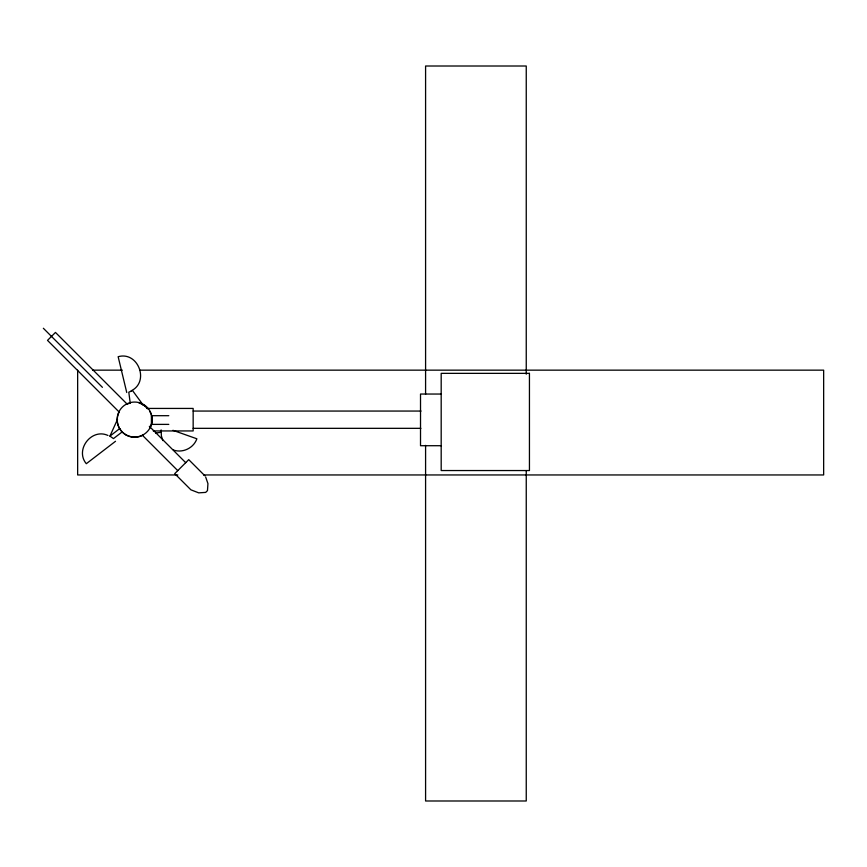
<?xml version="1.0" encoding="UTF-8"?>
<svg xmlns="http://www.w3.org/2000/svg" width="867" height="867" viewBox="0 0 867 867"><rect width="100%" height="100%" fill="white"/><g stroke="black" fill="none" stroke-linecap="round" stroke-linejoin="round"><path stroke-width="1.3" d="M161.132 429.902L160.785 432.362L155.572 433.023M122.29 431.82L113.469 438.594L109.936 436.123L117.533 419.314M109.936 436.123L119.765 428.536M115.528 441.281L86.31 463.704C74.649 449.832 91.566 427.799 107.974 435.472M131.231 390.811C149.893 381.729 138.081 350.972 118.15 356.716L126.745 392.523M92.541 370.155L122.323 370.155M139.923 370.155L823.65 370.155L823.65 474.953L203.55 474.953M441.184 394.041L420.517 394.041L420.517 445.714L441.184 445.714M146.621 408.433L193.157 408.433L193.157 430.942L153.264 430.942M193.157 411.056L421.048 411.056M168.783 415.694L151.411 415.694L151.411 424.386L168.783 424.386M193.157 428.331L420.896 428.331M177.833 474.953L77.651 474.953L77.651 370.155M173.367 450.006C182.634 453.354 193.644 448.109 196.874 438.789L172.923 430.314M204.905 475.82L188.735 459.651L174.733 473.653L190.903 489.822L198.706 492.857L205.696 492.391L207.473 490.614L207.939 483.623L205.663 477.002M127.286 404.26L55.466 332.429L47.512 340.384L119.343 412.204M149.319 426.282L185.711 462.675M43.35 328.268L102.425 387.343M142.329 435.191L177.757 470.629M143.423 405.388L132.499 390.518L128.793 392.209L130.245 403.242M162.888 440.577L161.403 436.003L161.154 431.202M526.247 374.186L526.247 66.011L425.589 66.011L425.589 394.333M526.247 470.922L526.247 800.989L425.589 800.989L425.589 445.389M151.411 415.391A17.373 17.373 0 0 1 150.208 427.572M143.315 434.931A17.373 17.373 0 0 1 119.05 412.204M126.94 404.315A17.373 17.373 0 0 1 130.137 403.112M139.132 403.112A17.373 17.373 0 0 1 148.42 409.311M149.677 411.207A17.373 17.373 0 0 1 151.086 414.307M143.142 404.889A17.199 17.156 52.5 0 1 146.707 407.631M529.444 373.352L441.184 373.352L441.184 470.543L529.444 470.543L529.444 373.352M125.888 434.714A17.503 17.503 0 0 0 152.137 419.552A17.503 17.503 0 0 0 125.888 404.39A17.503 17.503 0 0 0 125.888 434.714"/></g></svg>
